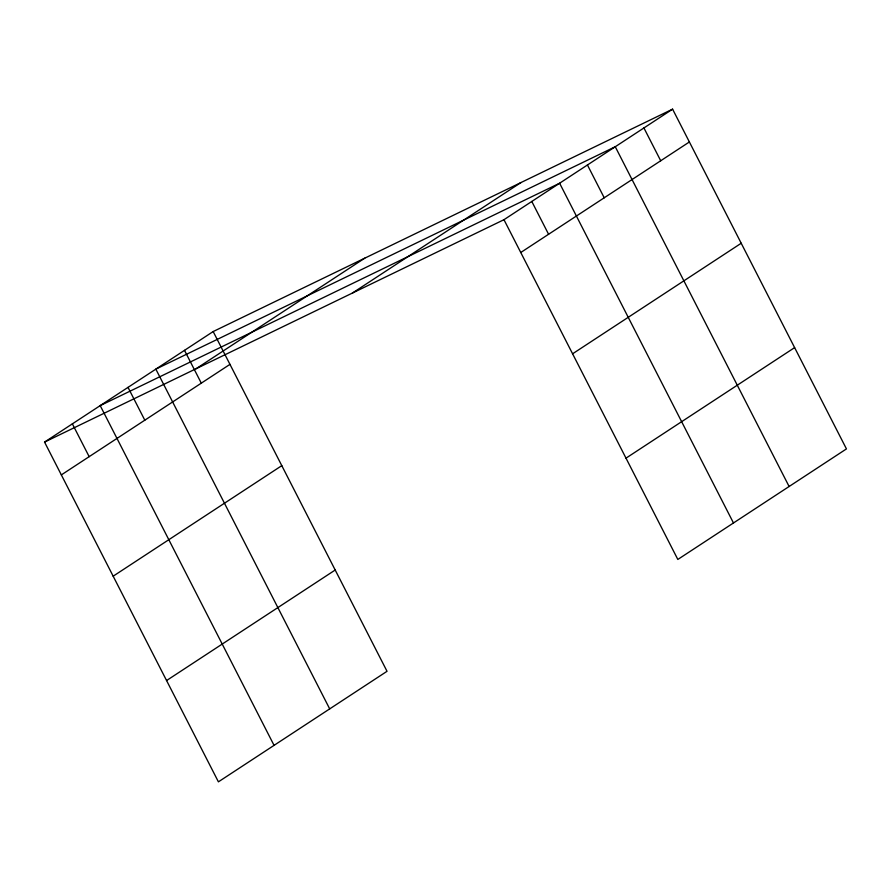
<?xml version="1.0" encoding="UTF-8"?>
<svg xmlns="http://www.w3.org/2000/svg" width="891" height="891" viewBox="0 0 891 891"><rect width="100%" height="100%" fill="white"/><g stroke="black" fill="none" stroke-linecap="round" stroke-linejoin="round"><path stroke-width="1.34" d="M213.172 331.552L387.028 671.302L218.406 781.841L44.55 442.092L213.172 331.552L672.594 109.159L846.45 448.908L677.828 559.448L503.972 219.698L672.594 109.159M196.154 368.696L364.775 258.156M61.334 474.903L229.967 364.363M352.357 293.083L520.979 182.544M520.756 252.509L689.378 141.97M113.168 576.187L281.801 465.648M572.59 353.794L741.212 243.254M166.572 680.546L335.205 570.017M625.994 458.163L794.616 347.624M44.55 442.092L503.972 219.698M643.926 127.948L660.71 160.759M789.114 486.497L615.258 146.737L155.836 369.13L329.703 708.891M587.436 164.98L604.221 197.791M733.471 522.972L559.615 183.223L100.193 405.617L274.06 745.366M531.793 201.455L548.578 234.266M184.504 350.341L201.299 383.152M128.014 387.373L144.81 420.184M72.371 423.849L89.167 456.66"/></g></svg>
